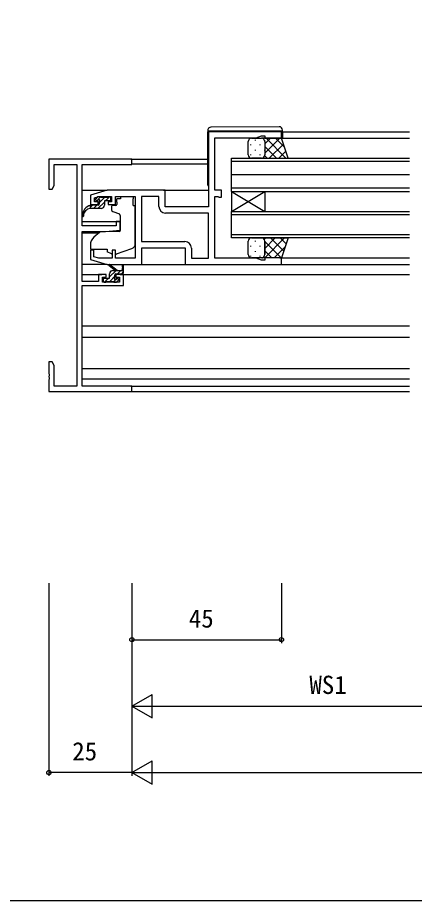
# Model space of a CAD drawing. Units: millimetres, scale not verified. Extents: x -437 to 438, y -281 to 278.
# Drawn here: x -133.2 to -13.8, y -281.1 to -15.3 of the extents above; entities that cross this region are included whole.
import ezdxf
from ezdxf.enums import TextEntityAlignment as Align

# ---------------------------------------------------------------- set-up
doc = ezdxf.new("R2010")
doc.units = ezdxf.units.MM
doc.header["$LTSCALE"] = 2
for name, color, linetype in [('0-2_YKK_11', 7, 'Continuous'), ('0-3_YKK_12', 2, 'Continuous'), ('0-4_YKK_13', 4, 'Continuous'), ('0-6_YKK_D', 6, 'Continuous'), ('0-7_YKK_ZWAK', 7, 'Continuous')]:
    doc.layers.add(name, color=color, linetype=linetype)
doc.styles.add('ＭＳ ゴシック', font='')
doc.styles.get('ＭＳ ゴシック').set_extended_font_data('MS Gothic')

msp = doc.modelspace()

# ---------------------------------------------------------------- linework, layer by layer
at = {"layer": '0-2_YKK_11'}
for points in [[(-82.8, -89.603), (-53.8, -89.603), (-53.8, -87.603), (-58.8, -87.603), (-58.8, -88.303), (-59.8, -88.303), (-61.448, -87.703), (-73.8, -87.703), (-73.8, -69.103), (-72.946, -69.103), (-72.773, -69.203), (-72.6, -69.303), (-71.8, -69.303), (-71.8, -67.203), (-73.8, -67.203), (-73.8, -51.503), (-61.448, -51.503), (-59.8, -50.903), (-58.8, -50.903), (-58.8, -51.603), (-53.8, -51.603), (-53.8, -49.603), (-75.8, -49.603), (-75.8, -72.203), (-88.8, -72.203), (-88.8, -67.203), (-106.3, -67.203), (-111.3, -68.703), (-111.3, -71.503), (-109, -71.503), (-109, -70.703), (-110.1, -70.703), (-110.1, -69.491), (-108.805, -69.103), (-104.9, -69.103), (-104.9, -70.703), (-106, -70.703), (-106, -71.503), (-103.7, -71.503), (-103.7, -69.103)], [(-113.8, -59.533), (-98.8, -59.533), (-98.8, -57.903), (-123.8, -57.903), (-123.8, -66.903), (-122.8, -66.903), (-122.17, -65.811), (-122.17, -59.533), (-115.43, -59.533)], [(-115.43, -59.533), (-115.43, -126.273), (-122.17, -126.273), (-122.17, -119.994), (-122.8, -118.903), (-123.8, -118.903), (-123.8, -122.444), (-123.68, -122.628), (-123.68, -123.177), (-123.8, -123.361), (-123.8, -123.444), (-123.68, -123.628), (-123.68, -124.177), (-123.8, -124.361), (-123.8, -127.903), (-98.8, -127.903), (-98.8, -126.273), (-113.8, -126.273), (-113.8, -95.903), (-101.3, -95.903), (-101.3, -92.603), (-103.6, -92.603), (-103.6, -93.403), (-102.5, -93.403), (-102.5, -94.903), (-107.7, -94.903), (-107.7, -93.403), (-106.6, -93.403), (-106.6, -92.603), (-108.9, -92.603), (-108.9, -94.703), (-113.8, -94.703), (-113.8, -79.703), (-106.8, -79.703), (-102.3, -79.309), (-102.3, -76.703), (-103.5, -76.703), (-103.5, -78.003), (-113.8, -78.003), (-113.8, -59.533)], [(-103.7, -69.103), (-97.8, -69.103), (-97.8, -87.703), (-103.7, -87.703), (-103.7, -85.303), (-104.7, -85.303), (-104.7, -87.703), (-108.805, -87.703), (-110.3, -87.254), (-110.3, -85.303), (-111.3, -85.303), (-111.3, -88.103), (-106.3, -89.603), (-95.8, -89.603), (-95.8, -84.603), (-82.8, -84.603), (-82.8, -89.603)], [(-95.87, -69.103), (-95.87, -82.703), (-82.9, -82.703)], [(-90.7, -72.103), (-90.7, -69.103), (-95.87, -69.103)], [(-80.9, -84.703), (-80.9, -87.703), (-75.8, -87.703), (-75.8, -74.103), (-88.7, -74.103)]]:
    msp.add_lwpolyline(points, dxfattribs=at)
for centre, start, end in [((-88.7, -72.103), 180.00001, 269.99999), ((-82.9, -84.703), 0.00001, 89.99999)]:
    msp.add_arc(centre, 2, start, end, dxfattribs=at)
at = {"layer": '0-3_YKK_12'}
for p, q in [((-53.5, -49.603), (-15.3, -49.603)), ((-54.3, -51.603), (-15.3, -51.603)), ((-99.1, -57.903), (-76, -57.903)), ((-68.8, -57.603), (-15.3, -57.603)), ((-68.8, -67.603), (-68.8, -57.603)), ((-98.8, -59.303), (-76, -59.303)), ((-15.3, -58.603), (-68.8, -58.603)), ((-15.3, -62.603), (-68.8, -62.603)), ((-113.8, -67.203), (-106.227, -67.203)), ((-89.3, -67.203), (-75.8, -67.203)), ((-15.3, -66.603), (-68.8, -66.603)), ((-68.8, -67.603), (-68.8, -73.603)), ((-68.8, -67.603), (-15.3, -67.603)), ((-68.8, -67.603), (-58.8, -73.603)), ((-68.8, -73.603), (-58.8, -67.603)), ((-58.8, -67.603), (-58.8, -73.603)), ((-68.8, -73.603), (-15.3, -73.603)), ((-68.8, -81.603), (-68.8, -73.603)), ((-113.8, -76.703), (-102.3, -76.703)), ((-15.3, -74.603), (-68.8, -74.603)), ((-113.8, -80.103), (-108.677, -80.103)), ((-68.8, -80.603), (-15.3, -80.603)), ((-15.3, -81.603), (-68.8, -81.603)), ((-54.3, -87.603), (-15.3, -87.603)), ((-54.3, -89.603), (-15.3, -89.603)), ((-113.8, -92.603), (-107.9, -92.603)), ((-102.3, -92.603), (-15.3, -92.603)), ((-113.8, -108.103), (-15.3, -108.103)), ((-113.8, -111.503), (-15.3, -111.503)), ((-113.8, -124.003), (-15.3, -124.003)), ((-99.1, -126.273), (-15.3, -126.273)), ((-99.1, -127.903), (-15.3, -127.903))]:
    msp.add_line(p, q, dxfattribs=at)
at = {"layer": '0-4_YKK_13'}
for p, q in [((-76, -49.303), (-76, -49.603)), ((-76, -65.603), (-76, -49.603)), ((-75.504, -49.303), (-54.004, -49.303)), ((-54.509, -48.115), (-75.009, -48.294)), ((-54.004, -49.303), (-53.5, -49.303)), ((-53.5, -49.303), (-53.5, -49.115)), ((-53.5, -49.603), (-53.5, -49.303)), ((-53.5, -49.603), (-53.5, -51.603)), ((-63.8, -56.603), (-63.8, -52.602)), ((-62.8, -51.602), (-59.8, -51.603)), ((-61.72, -52.022), (-61.72, -52.222)), ((-58.89, -52.188), (-58.89, -52.223)), ((-58.8, -53.294), (-57.108, -51.603)), ((-58.8, -56.123), (-54.28, -51.603)), ((-58.8, -52.603), (-58.8, -56.603)), ((-58.8, -52.603), (-58.8, -56.603)), ((-58.432, -51.603), (-52.432, -57.603)), ((-55.603, -51.603), (-52.898, -54.308)), ((-63.135, -53.437), (-63.135, -53.637)), ((-61.72, -55.052), (-61.72, -55.252)), ((-60.305, -53.437), (-60.305, -53.637)), ((-58.89, -55.053), (-58.89, -55.253)), ((-58.8, -54.063), (-55.26, -57.603)), ((-57.451, -57.603), (-53.213, -53.364)), ((-54.623, -57.603), (-52.506, -55.485)), ((-63.135, -56.467), (-63.135, -56.667)), ((-59.8, -57.603), (-62.8, -57.603)), ((-60.305, -56.467), (-60.305, -56.667)), ((-58.833, -56.858), (-58.089, -57.603)), ((-109, -71.703), (-111.3, -71.703)), ((-110.707, -71.703), (-111.3, -72.296)), ((-109.36, -71.703), (-110.36, -72.703)), ((-109.212, -69.29), (-109.712, -69.79)), ((-109.5, -70.303), (-109.161, -70.303)), ((-108.262, -69.258), (-109.307, -70.303)), ((-107.1, -70.79), (-109.013, -72.703)), ((-108.4, -69.203), (-109, -69.203)), ((-107.06, -69.403), (-108.7, -71.043)), ((-108.7, -70.763), (-108.7, -71.403)), ((-106.1, -69.403), (-108.2, -69.403)), ((-107.1, -70.603), (-107.1, -71.703)), ((-106.8, -70.303), (-105.4, -70.303)), ((-105.513, -69.203), (-106.613, -70.303)), ((-105.4, -69.203), (-105.9, -69.203)), ((-105.1, -70.003), (-105.1, -69.503)), ((-102.2, -69.803), (-103.37, -69.803)), ((-103.37, -70.803), (-103.37, -69.803)), ((-103.37, -70.803), (-103.37, -71.503)), ((-102.2, -69.133), (-98.4, -69.133)), ((-102.2, -69.133), (-102.2, -69.803)), ((-98.4, -69.133), (-98.4, -69.803)), ((-98.4, -70.803), (-98.4, -69.803)), ((-98.4, -71.803), (-98.4, -70.803)), ((-104.9, -72.103), (-104.9, -73.152)), ((-103.67, -71.803), (-104.6, -71.803)), ((-104.571, -73.622), (-102.571, -74.35)), ((-98.4, -71.803), (-97.8, -71.803)), ((-97.8, -83.358), (-97.8, -71.803)), ((-102.3, -74.799), (-102.3, -79.405)), ((-102.517, -79.704), (-107.903, -79.751)), ((-108.537, -79.985), (-110.228, -81.405)), ((-62.8, -81.603), (-59.8, -81.603)), ((-58.955, -82.068), (-58.489, -81.603)), ((-58.832, -87.603), (-52.832, -81.602)), ((-58.8, -84.742), (-55.66, -81.603)), ((-57.051, -81.603), (-53.113, -85.541)), ((-54.223, -81.602), (-52.406, -83.42)), ((-111.3, -83.703), (-111.3, -85.003)), ((-103.428, -86.443), (-98.791, -84.769)), ((-63.8, -86.603), (-63.8, -82.603)), ((-63.135, -83.938), (-63.135, -84.138)), ((-61.72, -82.523), (-61.72, -82.723)), ((-60.305, -83.938), (-60.305, -84.138)), ((-58.89, -82.523), (-58.89, -82.723)), ((-58.8, -86.603), (-58.8, -82.603)), ((-58.8, -82.603), (-58.8, -86.603)), ((-58.8, -82.682), (-53.88, -87.603)), ((-56.003, -87.603), (-52.698, -84.297)), ((-106.3, -85.303), (-106.3, -85.8)), ((-104.994, -86.409), (-106.3, -85.8)), ((-63.135, -86.968), (-63.135, -87.168)), ((-59.8, -87.603), (-62.8, -87.603)), ((-61.72, -85.553), (-61.72, -85.753)), ((-60.305, -86.968), (-60.305, -87.168)), ((-59.565, -87.574), (-59.537, -87.603)), ((-58.89, -85.553), (-58.89, -85.753)), ((-58.8, -85.511), (-56.708, -87.603)), ((-106.227, -89.603), (-113.8, -89.603)), ((-103.8, -91.403), (-105.619, -90.002)), ((-103.2, -91.403), (-105.418, -89.72)), ((-101.6, -90.276), (-101.799, -91.403)), ((-101.3, -92.103), (-101.3, -90.103)), ((-96.3, -89.603), (-82.3, -89.603)), ((-105.5, -93.369), (-103.533, -91.403)), ((-105.5, -93.503), (-105.5, -92.403)), ((-105.344, -91.867), (-105.036, -91.558)), ((-104.5, -91.403), (-101.3, -91.403)), ((-103.9, -93.342), (-103.9, -92.703)), ((-103.6, -92.403), (-101.6, -92.403)), ((-103.186, -92.403), (-102.186, -91.403)), ((-101.839, -92.403), (-101.3, -91.863)), ((-107.5, -94.103), (-107.5, -94.603)), ((-107.484, -94.007), (-107.296, -93.818)), ((-105.8, -93.803), (-107.2, -93.803)), ((-107.2, -94.903), (-106.7, -94.903)), ((-107.033, -94.903), (-105.933, -93.803)), ((-106.5, -94.703), (-104.4, -94.703)), ((-105.486, -94.703), (-103.9, -93.116)), ((-104.308, -94.871), (-103.239, -93.803)), ((-104.2, -94.903), (-103.6, -94.903)), ((-103.1, -93.803), (-103.439, -93.803)), ((-103.388, -94.815), (-102.888, -94.315)), ((-15.3, -121.003), (-113.8, -121.003))]:
    msp.add_line(p, q, dxfattribs=at)
for points in [[(-76, -49.294), (-76, -49.303), (-75.504, -49.303)], [(-59.8, -57.603), (-51.8, -57.603), (-53.8, -51.603), (-59.8, -51.603)], [(-108.1, -72.703), (-111.3, -72.703), (-111.3, -71.703)], [(-59.8, -81.603), (-51.8, -81.602), (-53.8, -87.603), (-59.8, -87.603)], [(-111.3, -85.003), (-106.3, -85.003), (-106.3, -85.303)]]:
    msp.add_lwpolyline(points, dxfattribs=at)
for centre, radius, start, end in [((-75, -49.294), 1, 90.5, 180), ((-54.5, -49.115), 1, 0, 90.5), ((-62.8, -52.602), 1, 89.9999, 179.9999), ((-59.8, -52.603), 1, 359.9999, 89.9999), ((-59.8, -52.603), 1, 359.9999, 89.9999), ((-62.8, -56.603), 1, 179.9999, 269.9999), ((-59.8, -56.603), 1, 269.9999, 359.9999), ((-59.8, -56.603), 1, 269.9999, 359.9999), ((-75.5, -65.603), 0.5, 180, 233.13017), ((-110.043, -75.245), 3.76, 109.54146, 175.31317), ((-109.5, -70.003), 0.3, 135, 270), ((-109, -69.503), 0.3, 90, 135), ((-109.161, -70.003), 0.3, 270, 326.94427), ((-109, -71.403), 0.3, 270, 0), ((-108.7, -70.303), 0.25, 303.05573, 146.94427), ((-108.4, -70.763), 0.3, 123.05573, 180), ((-108.4, -69.403), 0.2, 0, 90), ((-108.1, -71.703), 1, 270, 0), ((-106.8, -70.603), 0.3, 90, 180), ((-105.9, -69.403), 0.2, 90, 180), ((-105.4, -69.503), 0.3, 0, 90), ((-105.4, -70.003), 0.3, 270, 0), ((-103.67, -71.503), 0.3, 270, 0), ((-111.006, -75.089), 2.405, 97.02509, 179.46785), ((-104.6, -72.103), 0.3, 90, 180), ((-104.4, -73.152), 0.5, 180, 250), ((-102.8, -74.799), 0.5, 0, 70), ((-113.6, -75.003), 0.2, 161.25635, 341.17083), ((-102.6, -79.405), 0.3, 270.5, 0), ((-108.3, -83.703), 3, 130, 180), ((-107.894, -80.751), 1, 90.5, 130), ((-62.8, -82.603), 1, 89.9999, 179.9999), ((-59.8, -82.603), 1, 0.0001, 90.0001), ((-59.8, -82.603), 1, 359.9999, 89.9999), ((-99.3, -83.358), 1.5, 289.85326, 0), ((-104.571, -85.503), 1, 245, 262.59308), ((-103.768, -85.503), 1, 273.88684, 289.85326), ((-62.8, -86.603), 1, 179.9999, 269.9999), ((-59.8, -86.603), 1, 270.0001, 0.0001), ((-59.8, -86.603), 1, 269.9999, 359.9999), ((-105.6, -89.803), 0.2, 24.41711, 264.41711), ((-101.5, -90.103), 0.2, 360, 240), ((-104.5, -92.403), 1, 90, 180), ((-103.6, -92.703), 0.3, 90, 180), ((-101.6, -92.103), 0.3, 270, 360), ((-107.2, -94.103), 0.3, 90, 180), ((-107.2, -94.603), 0.3, 180, 270), ((-106.7, -94.703), 0.2, 270, 360), ((-105.8, -93.503), 0.3, 270, 360), ((-104.2, -94.703), 0.2, 180, 270), ((-103.9, -93.803), 0.25, 123.05573, 326.94427), ((-104.2, -93.342), 0.3, 303.05573, 360), ((-103.439, -94.103), 0.3, 90, 146.94427), ((-103.6, -94.603), 0.3, 270, 315), ((-103.1, -94.103), 0.3, 315, 90)]:
    msp.add_arc(centre, radius, start, end, dxfattribs=at)
at = {"layer": '0-6_YKK_D'}
for p, q in [((-123.8, -185.6), (-123.8, -243.6)), ((-98.8, -185.6), (-98.8, -243.6)), ((-98.8, -185.6), (-98.8, -243.6)), ((-98.8, -185.6), (-98.8, -203.6)), ((-98.8, -185.6), (-98.8, -223.6)), ((-53.8, -185.6), (-53.8, -203.6)), ((-98.8, -202.6), (-53.8, -202.6)), ((-98.8, -222.6), (-92.738, -219.1)), ((-92.738, -226.1), (-92.738, -219.1)), ((-98.8, -222.6), (-92.738, -226.1)), ((-98.8, -222.6), (-86.676, -222.6)), ((-91.8, -222.6), (19.2, -222.6)), ((-98.8, -242.6), (-92.738, -239.1)), ((-92.738, -246.1), (-92.738, -239.1)), ((-98.8, -242.6), (-123.8, -242.6)), ((-98.8, -242.6), (-92.738, -246.1)), ((-98.8, -242.6), (-86.676, -242.6)), ((-91.8, -242.6), (381.2, -242.6))]:
    msp.add_line(p, q, dxfattribs=at)
for centre in [(-98.8, -202.6), (-53.8, -202.6), (-123.8, -242.6)]:
    msp.add_circle(centre, 0.637, dxfattribs=at)
at = {"layer": '0-7_YKK_ZWAK'}
msp.add_lwpolyline([(-436.8, -281.1), (438.2, -281.1), (438.2, 243.9)], dxfattribs=at)

# ---------------------------------------------------------------- texts
at = {"layer": '0-6_YKK_D', "style": 'ＭＳ ゴシック'}
for s, p in [('45', (-81.669, -200.6)), ('WS1', (-45.377, -220.6)), ('25', (-116.755, -240.6))]:
    msp.add_text(s, height=5.499, dxfattribs=at).set_placement(p, align=Align.BOTTOM_LEFT)

doc.saveas('drawing.dxf')
